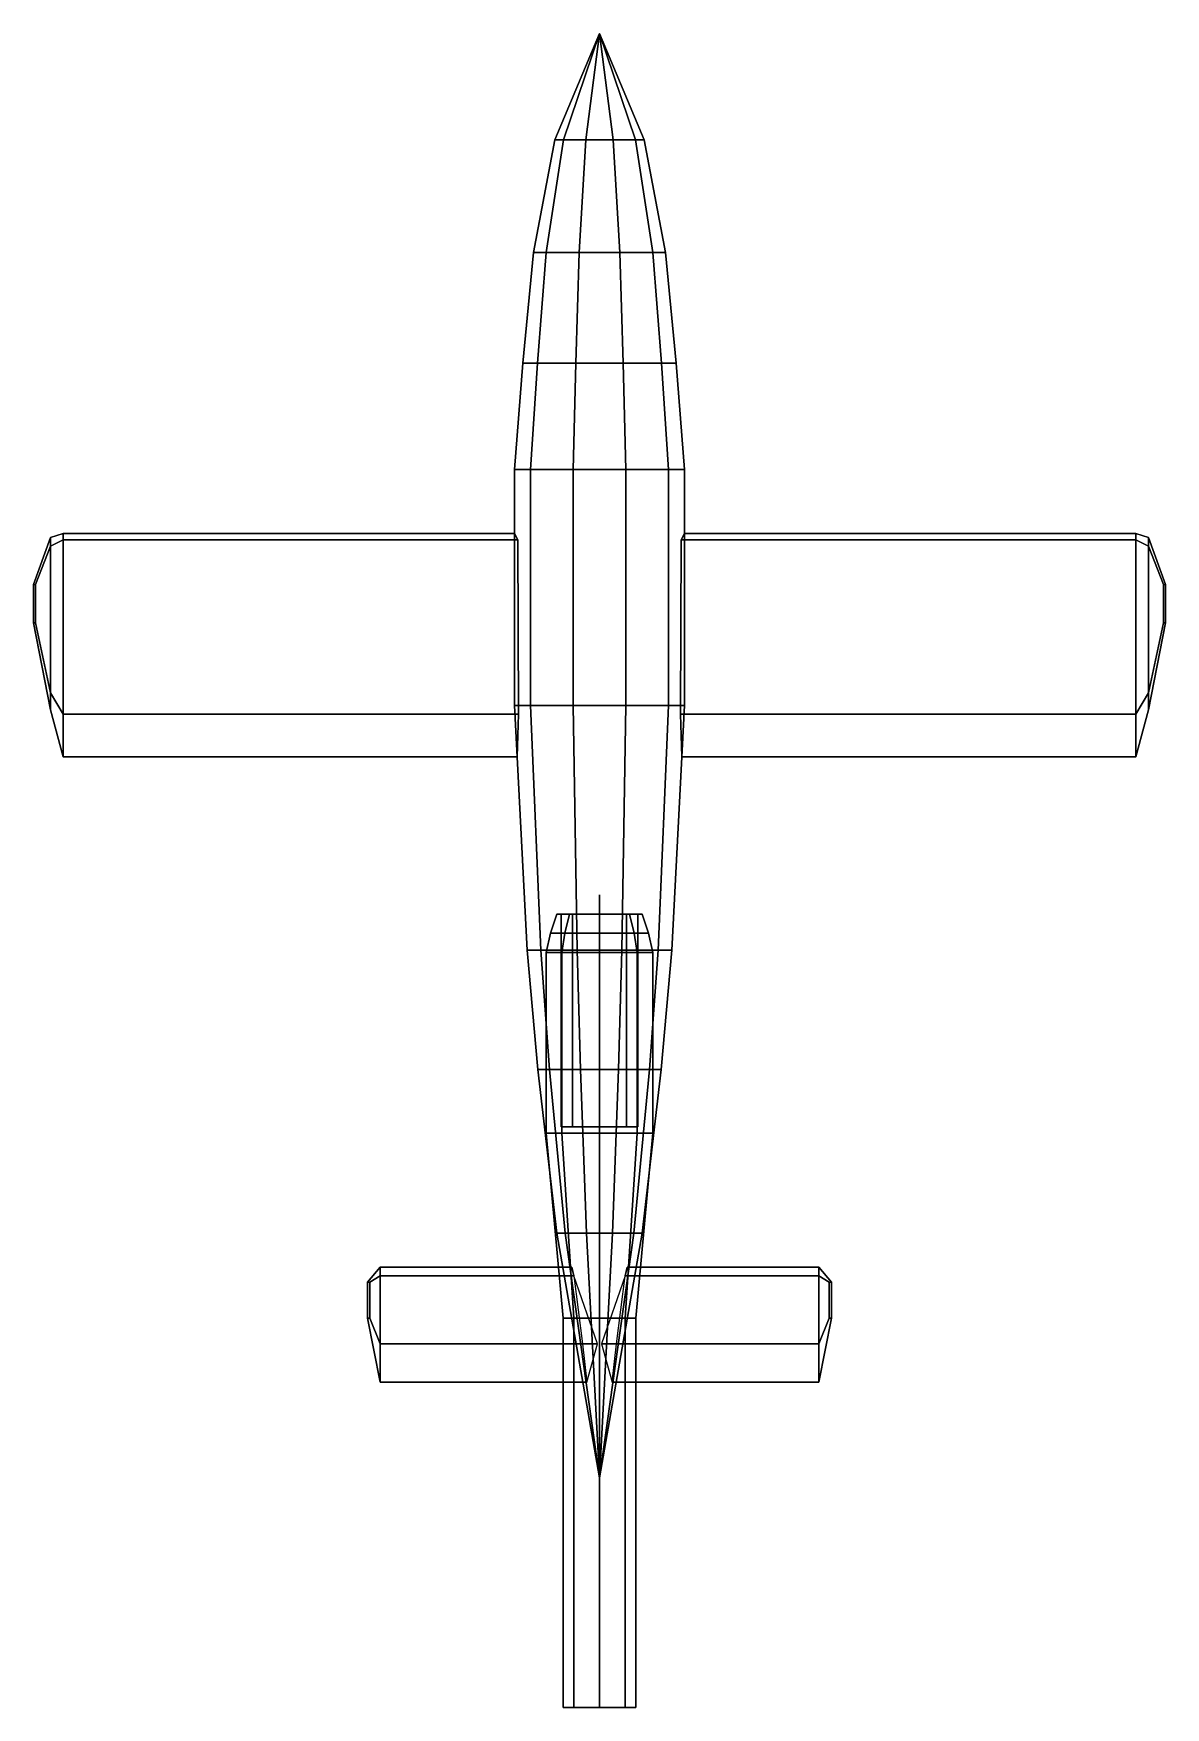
# Model space of a CAD drawing. Header units: millimetres. Extents: x -2.7 to 3, y -4 to 16.
# Drawn here: x -2.66 to 2.66, y -3.95 to 3.92 of the extents above.
import ezdxf

# ---------------------------------------------------------------- set-up
doc = ezdxf.new("R2010")
doc.units = ezdxf.units.MM

msp = doc.modelspace()

# ---------------------------------------------------------------- linework, layer by layer
for points in [[(-0.1699, 3.42, -0.1234), (-0.21, 3.42), (0, 3.92)], [(-0.21, 3.42), (-0.1699, 3.42, 0.1234), (0, 3.92)], [(-0.0649, 3.42, -0.1997), (-0.1699, 3.42, -0.1234), (0, 3.92)], [(-0.1699, 3.42, 0.1234), (-0.0649, 3.42, 0.1997), (0, 3.92)], [(0.0649, 3.42, -0.1997), (-0.0649, 3.42, -0.1997), (0, 3.92)], [(-0.0649, 3.42, 0.1997), (0.0649, 3.42, 0.1997), (0, 3.92)], [(0.21, 3.42), (0.1699, 3.42, -0.1234), (0, 3.92)], [(0.1699, 3.42, -0.1234), (0.0649, 3.42, -0.1997), (0, 3.92)], [(0.0649, 3.42, 0.1997), (0.1699, 3.42, 0.1234), (0, 3.92)], [(0.1699, 3.42, 0.1234), (0.21, 3.42), (0, 3.92)], [(-0.1699, 3.42, 0.1234), (-0.21, 3.42), (-0.31, 2.89), (-0.2508, 2.89, 0.1822)], [(-0.21, 3.42), (-0.1699, 3.42, -0.1234), (-0.2508, 2.89, -0.1822), (-0.31, 2.89)], [(-0.0649, 3.42, 0.1997), (-0.1699, 3.42, 0.1234), (-0.2508, 2.89, 0.1822), (-0.0958, 2.89, 0.2948)], [(-0.1699, 3.42, -0.1234), (-0.0649, 3.42, -0.1997), (-0.0958, 2.89, -0.2948), (-0.2508, 2.89, -0.1822)], [(0.0649, 3.42, 0.1997), (-0.0649, 3.42, 0.1997), (-0.0958, 2.89, 0.2948), (0.0958, 2.89, 0.2948)], [(-0.0649, 3.42, -0.1997), (0.0649, 3.42, -0.1997), (0.0958, 2.89, -0.2948), (-0.0958, 2.89, -0.2948)], [(0.1699, 3.42, 0.1234), (0.0649, 3.42, 0.1997), (0.0958, 2.89, 0.2948), (0.2508, 2.89, 0.1822)], [(0.0649, 3.42, -0.1997), (0.1699, 3.42, -0.1234), (0.2508, 2.89, -0.1822), (0.0958, 2.89, -0.2948)], [(0.21, 3.42), (0.1699, 3.42, 0.1234), (0.2508, 2.89, 0.1822), (0.31, 2.89)], [(0.1699, 3.42, -0.1234), (0.21, 3.42), (0.31, 2.89), (0.2508, 2.89, -0.1822)], [(-0.2508, 2.89, 0.1822), (-0.31, 2.89), (-0.36, 2.37), (-0.2912, 2.37, 0.2116)], [(-0.31, 2.89), (-0.2508, 2.89, -0.1822), (-0.2912, 2.37, -0.2116), (-0.36, 2.37)], [(-0.0958, 2.89, 0.2948), (-0.2508, 2.89, 0.1822), (-0.2912, 2.37, 0.2116), (-0.1112, 2.37, 0.3424)], [(-0.2508, 2.89, -0.1822), (-0.0958, 2.89, -0.2948), (-0.1112, 2.37, -0.3424), (-0.2912, 2.37, -0.2116)], [(0.0958, 2.89, 0.2948), (-0.0958, 2.89, 0.2948), (-0.1112, 2.37, 0.3424), (0.1112, 2.37, 0.3424)], [(-0.0958, 2.89, -0.2948), (0.0958, 2.89, -0.2948), (0.1112, 2.37, -0.3424), (-0.1112, 2.37, -0.3424)], [(0.2508, 2.89, 0.1822), (0.0958, 2.89, 0.2948), (0.1112, 2.37, 0.3424), (0.2912, 2.37, 0.2116)], [(0.0958, 2.89, -0.2948), (0.2508, 2.89, -0.1822), (0.2912, 2.37, -0.2116), (0.1112, 2.37, -0.3424)], [(0.31, 2.89), (0.2508, 2.89, 0.1822), (0.2912, 2.37, 0.2116), (0.36, 2.37)], [(0.2508, 2.89, -0.1822), (0.31, 2.89), (0.36, 2.37), (0.2912, 2.37, -0.2116)], [(-0.2912, 2.37, 0.2116), (-0.36, 2.37), (-0.4, 1.87), (-0.3236, 1.87, 0.2351)], [(-0.36, 2.37), (-0.2912, 2.37, -0.2116), (-0.3236, 1.87, -0.2351), (-0.4, 1.87)], [(-0.1112, 2.37, 0.3424), (-0.2912, 2.37, 0.2116), (-0.3236, 1.87, 0.2351), (-0.1236, 1.87, 0.3804)], [(-0.2912, 2.37, -0.2116), (-0.1112, 2.37, -0.3424), (-0.1236, 1.87, -0.3804), (-0.3236, 1.87, -0.2351)], [(0.1112, 2.37, 0.3424), (-0.1112, 2.37, 0.3424), (-0.1236, 1.87, 0.3804), (0.1236, 1.87, 0.3804)], [(-0.1112, 2.37, -0.3424), (0.1112, 2.37, -0.3424), (0.1236, 1.87, -0.3804), (-0.1236, 1.87, -0.3804)], [(0.2912, 2.37, 0.2116), (0.1112, 2.37, 0.3424), (0.1236, 1.87, 0.3804), (0.3236, 1.87, 0.2351)], [(0.1112, 2.37, -0.3424), (0.2912, 2.37, -0.2116), (0.3236, 1.87, -0.2351), (0.1236, 1.87, -0.3804)], [(0.36, 2.37), (0.2912, 2.37, 0.2116), (0.3236, 1.87, 0.2351), (0.4, 1.87)], [(0.2912, 2.37, -0.2116), (0.36, 2.37), (0.4, 1.87), (0.3236, 1.87, -0.2351)], [(-0.3236, 1.87, 0.2351), (-0.4, 1.87), (-0.4, 0.76), (-0.3236, 0.76, 0.2351)], [(-0.4, 1.87), (-0.3236, 1.87, -0.2351), (-0.3236, 0.76, -0.2351), (-0.4, 0.76)], [(-0.1236, 1.87, 0.3804), (-0.3236, 1.87, 0.2351), (-0.3236, 0.76, 0.2351), (-0.1236, 0.76, 0.3804)], [(-0.3236, 1.87, -0.2351), (-0.1236, 1.87, -0.3804), (-0.1236, 0.76, -0.3804), (-0.3236, 0.76, -0.2351)], [(0.1236, 1.87, 0.3804), (-0.1236, 1.87, 0.3804), (-0.1236, 0.76, 0.3804), (0.1236, 0.76, 0.3804)], [(-0.1236, 1.87, -0.3804), (0.1236, 1.87, -0.3804), (0.1236, 0.76, -0.3804), (-0.1236, 0.76, -0.3804)], [(0.3236, 1.87, 0.2351), (0.1236, 1.87, 0.3804), (0.1236, 0.76, 0.3804), (0.3236, 0.76, 0.2351)], [(0.1236, 1.87, -0.3804), (0.3236, 1.87, -0.2351), (0.3236, 0.76, -0.2351), (0.1236, 0.76, -0.3804)], [(0.4, 1.87), (0.3236, 1.87, 0.2351), (0.3236, 0.76, 0.2351), (0.4, 0.76)], [(0.3236, 1.87, -0.2351), (0.4, 1.87), (0.4, 0.76), (0.3236, 0.76, -0.2351)], [(-2.65, 1.33, -0.05), (-2.66, 1.33), (-2.58, 1.55), (-2.58, 1.51, -0.05)], [(-2.66, 1.33), (-2.65, 1.33, 0.05), (-2.58, 1.51, 0.05), (-2.58, 1.55)], [(-2.58, 1.51, -0.05), (-2.58, 0.82, -0.05), (-2.65, 1.15, -0.05), (-2.65, 1.33, -0.05)], [(-2.65, 1.33, 0.05), (-2.65, 1.15, 0.05), (-2.58, 0.82, 0.05), (-2.58, 1.51, 0.05)], [(-2.58, 1.51, -0.05), (-2.58, 1.55), (-2.52, 1.57), (-2.52, 1.54, -0.05)], [(-2.58, 1.55), (-2.58, 1.51, 0.05), (-2.52, 1.54, 0.05), (-2.52, 1.57)], [(-2.52, 1.54, -0.05), (-2.52, 0.72, -0.05), (-2.58, 0.82, -0.05), (-2.58, 1.51, -0.05)], [(-2.58, 1.51, 0.05), (-2.58, 0.82, 0.05), (-2.52, 0.72, 0.05), (-2.52, 1.54, 0.05)], [(-2.52, 1.54, -0.05), (-2.52, 1.57), (-0.4, 1.57), (-0.3838, 1.54, -0.05)], [(-2.52, 1.57), (-2.52, 1.54, 0.05), (-0.3838, 1.54, 0.05), (-0.4, 1.57)], [(-0.3838, 1.54, -0.05), (-0.38, 0.72, -0.05), (-2.52, 0.72, -0.05), (-2.52, 1.54, -0.05)], [(-2.52, 1.54, 0.05), (-2.52, 0.72, 0.05), (-0.38, 0.72, 0.05), (-0.3838, 1.54, 0.05)], [(0.3838, 1.54, 0.05), (0.38, 0.72, 0.05), (2.52, 0.72, 0.05), (2.52, 1.54, 0.05)], [(2.52, 1.54, -0.05), (2.52, 0.72, -0.05), (0.38, 0.72, -0.05), (0.3838, 1.54, -0.05)], [(2.52, 1.54, 0.05), (2.52, 1.57), (0.4, 1.57), (0.3838, 1.54, 0.05)], [(2.52, 1.57), (2.52, 1.54, -0.05), (0.3838, 1.54, -0.05), (0.4, 1.57)], [(2.58, 1.51, 0.05), (2.58, 1.55), (2.52, 1.57), (2.52, 1.54, 0.05)], [(2.58, 1.55), (2.58, 1.51, -0.05), (2.52, 1.54, -0.05), (2.52, 1.57)], [(2.52, 1.54, 0.05), (2.52, 0.72, 0.05), (2.58, 0.82, 0.05), (2.58, 1.51, 0.05)], [(2.58, 1.51, -0.05), (2.58, 0.82, -0.05), (2.52, 0.72, -0.05), (2.52, 1.54, -0.05)], [(2.65, 1.33, 0.05), (2.66, 1.33), (2.58, 1.55), (2.58, 1.51, 0.05)], [(2.66, 1.33), (2.65, 1.33, -0.05), (2.58, 1.51, -0.05), (2.58, 1.55)], [(2.58, 1.51, 0.05), (2.58, 0.82, 0.05), (2.65, 1.15, 0.05), (2.65, 1.33, 0.05)], [(2.65, 1.33, -0.05), (2.65, 1.15, -0.05), (2.58, 0.82, -0.05), (2.58, 1.51, -0.05)], [(-2.65, 1.15, -0.05), (-2.66, 1.15), (-2.66, 1.33), (-2.65, 1.33, -0.05)], [(-2.66, 1.15), (-2.65, 1.15, 0.05), (-2.65, 1.33, 0.05), (-2.66, 1.33)], [(2.65, 1.15, 0.05), (2.66, 1.15), (2.66, 1.33), (2.65, 1.33, 0.05)], [(2.66, 1.15), (2.65, 1.15, -0.05), (2.65, 1.33, -0.05), (2.66, 1.33)], [(-2.58, 0.82, -0.05), (-2.58, 0.74), (-2.66, 1.15), (-2.65, 1.15, -0.05)], [(-2.58, 0.74), (-2.58, 0.82, 0.05), (-2.65, 1.15, 0.05), (-2.66, 1.15)], [(2.58, 0.82, 0.05), (2.58, 0.74), (2.66, 1.15), (2.65, 1.15, 0.05)], [(2.58, 0.74), (2.58, 0.82, -0.05), (2.65, 1.15, -0.05), (2.66, 1.15)], [(-2.52, 0.72, -0.05), (-2.52, 0.52), (-2.58, 0.74), (-2.58, 0.82, -0.05)], [(-2.52, 0.52), (-2.52, 0.72, 0.05), (-2.58, 0.82, 0.05), (-2.58, 0.74)], [(2.52, 0.72, 0.05), (2.52, 0.52), (2.58, 0.74), (2.58, 0.82, 0.05)], [(2.52, 0.52), (2.52, 0.72, -0.05), (2.58, 0.82, -0.05), (2.58, 0.74)], [(-0.38, 0.72, -0.05), (-0.3875, 0.52), (-2.52, 0.52), (-2.52, 0.72, -0.05)], [(-0.3875, 0.52), (-0.38, 0.72, 0.05), (-2.52, 0.72, 0.05), (-2.52, 0.52)], [(-0.3236, 0.76, 0.2351), (-0.4, 0.76), (-0.34, -0.39), (-0.2751, -0.39, 0.1998)], [(-0.4, 0.76), (-0.3236, 0.76, -0.2351), (-0.2751, -0.39, -0.1998), (-0.34, -0.39)], [(-0.1236, 0.76, 0.3804), (-0.3236, 0.76, 0.2351), (-0.2751, -0.39, 0.1998), (-0.1051, -0.39, 0.3234)], [(-0.3236, 0.76, -0.2351), (-0.1236, 0.76, -0.3804), (-0.1051, -0.39, -0.3234), (-0.2751, -0.39, -0.1998)], [(0.1236, 0.76, 0.3804), (-0.1236, 0.76, 0.3804), (-0.1051, -0.39, 0.3234), (0.1051, -0.39, 0.3234)], [(-0.1236, 0.76, -0.3804), (0.1236, 0.76, -0.3804), (0.1051, -0.39, -0.3234), (-0.1051, -0.39, -0.3234)], [(0.3236, 0.76, 0.2351), (0.1236, 0.76, 0.3804), (0.1051, -0.39, 0.3234), (0.2751, -0.39, 0.1998)], [(0.1236, 0.76, -0.3804), (0.3236, 0.76, -0.2351), (0.2751, -0.39, -0.1998), (0.1051, -0.39, -0.3234)], [(0.4, 0.76), (0.3236, 0.76, 0.2351), (0.2751, -0.39, 0.1998), (0.34, -0.39)], [(0.3236, 0.76, -0.2351), (0.4, 0.76), (0.34, -0.39), (0.2751, -0.39, -0.1998)], [(0.38, 0.72, 0.05), (0.3875, 0.52), (2.52, 0.52), (2.52, 0.72, 0.05)], [(0.3875, 0.52), (0.38, 0.72, -0.05), (2.52, 0.72, -0.05), (2.52, 0.52)], [(0, -0.13, 0.33), (0, -0.39, 0.3234), (0, -0.31, 0.52), (0, -0.22, 0.55)], [(0, -0.22, 0.55), (0, -0.31, 0.52), (0, -0.39, 0.3234), (0, -0.13, 0.33)], [(-0.1414, -0.22, 0.8914), (-0.2, -0.22, 0.75), (-0.23, -0.31, 0.75), (-0.1626, -0.31, 0.9126)], [(-0.2, -0.22, 0.75), (-0.1414, -0.22, 0.6086), (-0.1626, -0.31, 0.5874), (-0.23, -0.31, 0.75)], [(-0.1273, -0.22, 0.8773), (-0.18, -0.22, 0.75), (-0.2, -0.22, 0.75), (-0.1414, -0.22, 0.8914)], [(-0.18, -0.22, 0.75), (-0.1273, -0.22, 0.6227), (-0.1414, -0.22, 0.6086), (-0.2, -0.22, 0.75)], [(-0.18, -0.22, 0.75), (-0.1273, -0.22, 0.8773), (-0.1273, -1.22, 0.8773), (-0.18, -1.22, 0.75)], [(-0.1273, -0.22, 0.6227), (-0.18, -0.22, 0.75), (-0.18, -1.22, 0.75), (-0.1273, -1.22, 0.6227)], [(-0.18, -0.22, 0.75), (-0.1273, -0.22, 0.8773), (-0.1273, -1.22, 0.8773), (-0.18, -1.22, 0.75)], [(-0.1273, -0.22, 0.6227), (-0.18, -0.22, 0.75), (-0.18, -1.22, 0.75), (-0.1273, -1.22, 0.6227)], [(0, -0.22, 0.95), (-0.1414, -0.22, 0.8914), (-0.1626, -0.31, 0.9126), (0, -0.31, 0.98)], [(-0.1414, -0.22, 0.6086), (0, -0.22, 0.55), (0, -0.31, 0.52), (-0.1626, -0.31, 0.5874)], [(0, -0.22, 0.93), (-0.1273, -0.22, 0.8773), (-0.1414, -0.22, 0.8914), (0, -0.22, 0.95)], [(-0.1273, -0.22, 0.6227), (0, -0.22, 0.57), (0, -0.22, 0.55), (-0.1414, -0.22, 0.6086)], [(-0.1273, -0.22, 0.8773), (0, -0.22, 0.93), (0, -1.22, 0.93), (-0.1273, -1.22, 0.8773)], [(0, -0.22, 0.57), (-0.1273, -0.22, 0.6227), (-0.1273, -1.22, 0.6227), (0, -1.22, 0.57)], [(-0.1273, -0.22, 0.8773), (0, -0.22, 0.93), (0, -1.22, 0.93), (-0.1273, -1.22, 0.8773)], [(0, -0.22, 0.57), (-0.1273, -0.22, 0.6227), (-0.1273, -1.22, 0.6227), (0, -1.22, 0.57)], [(0.1414, -0.22, 0.8914), (0, -0.22, 0.95), (0, -0.31, 0.98), (0.1626, -0.31, 0.9126)], [(0, -0.22, 0.55), (0.1414, -0.22, 0.6086), (0.1626, -0.31, 0.5874), (0, -0.31, 0.52)], [(0, -0.22, 0.93), (0.1273, -0.22, 0.8773), (0.1273, -1.22, 0.8773), (0, -1.22, 0.93)], [(0.1273, -0.22, 0.6227), (0, -0.22, 0.57), (0, -1.22, 0.57), (0.1273, -1.22, 0.6227)], [(0, -0.22, 0.57), (0.1273, -0.22, 0.6227), (0.1414, -0.22, 0.6086), (0, -0.22, 0.55)], [(0.1273, -0.22, 0.8773), (0, -0.22, 0.93), (0, -0.22, 0.95), (0.1414, -0.22, 0.8914)], [(0, -0.22, 0.93), (0.1273, -0.22, 0.8773), (0.1273, -1.22, 0.8773), (0, -1.22, 0.93)], [(0.1273, -0.22, 0.8773), (0.18, -0.22, 0.75), (0.18, -1.22, 0.75), (0.1273, -1.22, 0.8773)], [(0.18, -0.22, 0.75), (0.1273, -0.22, 0.6227), (0.1273, -1.22, 0.6227), (0.18, -1.22, 0.75)], [(0.1273, -0.22, 0.6227), (0.18, -0.22, 0.75), (0.2, -0.22, 0.75), (0.1414, -0.22, 0.6086)], [(0.18, -0.22, 0.75), (0.1273, -0.22, 0.6227), (0.1273, -1.22, 0.6227), (0.18, -1.22, 0.75)], [(0.18, -0.22, 0.75), (0.1273, -0.22, 0.8773), (0.1414, -0.22, 0.8914), (0.2, -0.22, 0.75)], [(0.1273, -0.22, 0.8773), (0.18, -0.22, 0.75), (0.18, -1.22, 0.75), (0.1273, -1.22, 0.8773)], [(0.2, -0.22, 0.75), (0.1414, -0.22, 0.8914), (0.1626, -0.31, 0.9126), (0.23, -0.31, 0.75)], [(0.1414, -0.22, 0.6086), (0.2, -0.22, 0.75), (0.23, -0.31, 0.75), (0.1626, -0.31, 0.5874)], [(-0.1626, -0.31, 0.9126), (-0.23, -0.31, 0.75), (-0.25, -0.4, 0.75), (-0.1768, -0.4, 0.9268)], [(-0.23, -0.31, 0.75), (-0.1626, -0.31, 0.5874), (-0.1768, -0.4, 0.5732), (-0.25, -0.4, 0.75)], [(0, -0.31, 0.98), (-0.1626, -0.31, 0.9126), (-0.1768, -0.4, 0.9268), (0, -0.4, 1)], [(-0.1626, -0.31, 0.5874), (0, -0.31, 0.52), (0, -0.4, 0.5), (-0.1768, -0.4, 0.5732)], [(0, -0.31, 0.52), (0, -0.4, 0.5), (0, -0.39, 0.3234)], [(0, -0.39, 0.3234), (0, -0.39, 0.3234), (0, -0.4, 0.5), (0, -0.31, 0.52)], [(0.1626, -0.31, 0.9126), (0, -0.31, 0.98), (0, -0.4, 1), (0.1768, -0.4, 0.9268)], [(0, -0.31, 0.52), (0.1626, -0.31, 0.5874), (0.1768, -0.4, 0.5732), (0, -0.4, 0.5)], [(0.23, -0.31, 0.75), (0.1626, -0.31, 0.9126), (0.1768, -0.4, 0.9268), (0.25, -0.4, 0.75)], [(0.1626, -0.31, 0.5874), (0.23, -0.31, 0.75), (0.25, -0.4, 0.75), (0.1768, -0.4, 0.5732)], [(-0.2751, -0.39, 0.1998), (-0.34, -0.39), (-0.29, -0.95), (-0.2346, -0.95, 0.1705)], [(-0.34, -0.39), (-0.2751, -0.39, -0.1998), (-0.2346, -0.95, -0.1705), (-0.29, -0.95)], [(-0.1051, -0.39, 0.3234), (-0.2751, -0.39, 0.1998), (-0.2346, -0.95, 0.1705), (-0.0896, -0.95, 0.2758)], [(-0.2751, -0.39, -0.1998), (-0.1051, -0.39, -0.3234), (-0.0896, -0.95, -0.2758), (-0.2346, -0.95, -0.1705)], [(0.1051, -0.39, 0.3234), (-0.1051, -0.39, 0.3234), (-0.0896, -0.95, 0.2758), (0.0896, -0.95, 0.2758)], [(-0.1051, -0.39, -0.3234), (0.1051, -0.39, -0.3234), (0.0896, -0.95, -0.2758), (-0.0896, -0.95, -0.2758)], [(0, -0.39, 0.3234), (0, -0.73, 0.29), (0, -0.79, 0.5), (0, -0.4, 0.5)], [(0, -0.4, 0.5), (0, -0.79, 0.5), (0, -0.73, 0.29), (0, -0.39, 0.3234)], [(0.2751, -0.39, 0.1998), (0.1051, -0.39, 0.3234), (0.0896, -0.95, 0.2758), (0.2346, -0.95, 0.1705)], [(0.1051, -0.39, -0.3234), (0.2751, -0.39, -0.1998), (0.2346, -0.95, -0.1705), (0.0896, -0.95, -0.2758)], [(0.34, -0.39), (0.2751, -0.39, 0.1998), (0.2346, -0.95, 0.1705), (0.29, -0.95)], [(0.2751, -0.39, -0.1998), (0.34, -0.39), (0.29, -0.95), (0.2346, -0.95, -0.1705)], [(-0.1768, -0.4, 0.9268), (-0.25, -0.4, 0.75), (-0.25, -1.25, 0.75), (-0.1768, -1.25, 0.9268)], [(-0.25, -0.4, 0.75), (-0.1768, -0.4, 0.5732), (-0.1768, -1.25, 0.5732), (-0.25, -1.25, 0.75)], [(0, -0.4, 1), (-0.1768, -0.4, 0.9268), (-0.1768, -1.25, 0.9268), (0, -1.25, 1)], [(-0.1768, -0.4, 0.5732), (0, -0.4, 0.5), (0, -1.25, 0.5), (-0.1768, -1.25, 0.5732)], [(0.1768, -0.4, 0.9268), (0, -0.4, 1), (0, -1.25, 1), (0.1768, -1.25, 0.9268)], [(0, -0.4, 0.5), (0.1768, -0.4, 0.5732), (0.1768, -1.25, 0.5732), (0, -1.25, 0.5)], [(0.25, -0.4, 0.75), (0.1768, -0.4, 0.9268), (0.1768, -1.25, 0.9268), (0.25, -1.25, 0.75)], [(0.1768, -0.4, 0.5732), (0.25, -0.4, 0.75), (0.25, -1.25, 0.75), (0.1768, -1.25, 0.5732)], [(-0.2346, -0.95, 0.1705), (-0.29, -0.95), (-0.2, -1.72), (-0.1618, -1.72, 0.1176)], [(-0.29, -0.95), (-0.2346, -0.95, -0.1705), (-0.1618, -1.72, -0.1176), (-0.2, -1.72)], [(-0.0896, -0.95, 0.2758), (-0.2346, -0.95, 0.1705), (-0.1618, -1.72, 0.1176), (-0.0618, -1.72, 0.1902)], [(-0.2346, -0.95, -0.1705), (-0.0896, -0.95, -0.2758), (-0.0618, -1.72, -0.1902), (-0.1618, -1.72, -0.1176)], [(0.0896, -0.95, 0.2758), (-0.0896, -0.95, 0.2758), (-0.0618, -1.72, 0.1902), (0.0618, -1.72, 0.1902)], [(-0.0896, -0.95, -0.2758), (0.0896, -0.95, -0.2758), (0.0618, -1.72, -0.1902), (-0.0618, -1.72, -0.1902)], [(0.2346, -0.95, 0.1705), (0.0896, -0.95, 0.2758), (0.0618, -1.72, 0.1902), (0.1618, -1.72, 0.1176)], [(0.0896, -0.95, -0.2758), (0.2346, -0.95, -0.1705), (0.1618, -1.72, -0.1176), (0.0618, -1.72, -0.1902)], [(0.29, -0.95), (0.2346, -0.95, 0.1705), (0.1618, -1.72, 0.1176), (0.2, -1.72)], [(0.2346, -0.95, -0.1705), (0.29, -0.95), (0.2, -1.72), (0.1618, -1.72, -0.1176)], [(-0.1768, -1.25, 0.9268), (-0.25, -1.25, 0.75), (-0.17, -2.12, 0.75), (-0.1202, -2.12, 0.8702)], [(-0.25, -1.25, 0.75), (-0.1768, -1.25, 0.5732), (-0.1202, -2.12, 0.6298), (-0.17, -2.12, 0.75)], [(-0.1273, -1.22, 0.8773), (0, -1.22, 0.93), (0.1273, -1.22, 0.8773), (-0.18, -1.22, 0.75)], [(-0.18, -1.22, 0.75), (0.1273, -1.22, 0.8773), (0.18, -1.22, 0.75), (-0.1273, -1.22, 0.6227)], [(0, -1.25, 1), (-0.1768, -1.25, 0.9268), (-0.1202, -2.12, 0.8702), (0, -2.12, 0.92)], [(-0.1768, -1.25, 0.5732), (0, -1.25, 0.5), (0, -2.12, 0.58), (-0.1202, -2.12, 0.6298)], [(-0.1273, -1.22, 0.6227), (0.18, -1.22, 0.75), (0.1273, -1.22, 0.6227), (0, -1.22, 0.57)], [(0.1768, -1.25, 0.9268), (0, -1.25, 1), (0, -2.12, 0.92), (0.1202, -2.12, 0.8702)], [(0, -1.25, 0.5), (0.1768, -1.25, 0.5732), (0.1202, -2.12, 0.6298), (0, -2.12, 0.58)], [(0.25, -1.25, 0.75), (0.1768, -1.25, 0.9268), (0.1202, -2.12, 0.8702), (0.17, -2.12, 0.75)], [(0.1768, -1.25, 0.5732), (0.25, -1.25, 0.75), (0.17, -2.12, 0.75), (0.1202, -2.12, 0.6298)], [(-0.1618, -1.72, 0.1176), (-0.2, -1.72), (0, -2.87)], [(-0.2, -1.72), (-0.1618, -1.72, -0.1176), (0, -2.87)], [(-0.0618, -1.72, 0.1902), (-0.1618, -1.72, 0.1176), (0, -2.87)], [(-0.1618, -1.72, -0.1176), (-0.0618, -1.72, -0.1902), (0, -2.87)], [(0.0618, -1.72, 0.1902), (-0.0618, -1.72, 0.1902), (0, -2.87)], [(-0.0618, -1.72, -0.1902), (0.0618, -1.72, -0.1902), (0, -2.87)], [(0.2, -1.72), (0.1618, -1.72, 0.1176), (0, -2.87)], [(0.1618, -1.72, 0.1176), (0.0618, -1.72, 0.1902), (0, -2.87)], [(0.0618, -1.72, -0.1902), (0.1618, -1.72, -0.1176), (0, -2.87)], [(0.1618, -1.72, -0.1176), (0.2, -1.72), (0, -2.87)], [(-1.08, -1.95, 0.09), (-1.03, -1.92, 0.09), (-1.03, -1.88, 0.04), (-1.09, -1.95, 0.04)], [(-1.09, -1.95, 0.04), (-1.03, -1.88, 0.04), (-1.03, -1.92, -0.01), (-1.08, -1.95, -0.01)], [(-1.03, -1.92, 0.09), (-0.12, -1.92, 0.09), (-0.13, -1.88, 0.04), (-1.03, -1.88, 0.04)], [(-1.03, -1.88, 0.04), (-0.13, -1.88, 0.04), (-0.12, -1.92, -0.01), (-1.03, -1.92, -0.01)], [(1.03, -1.92, -0.01), (0.12, -1.92, -0.01), (0.13, -1.88, 0.04), (1.03, -1.88, 0.04)], [(1.03, -1.88, 0.04), (0.13, -1.88, 0.04), (0.12, -1.92, 0.09), (1.03, -1.92, 0.09)], [(1.09, -1.95, 0.04), (1.03, -1.88, 0.04), (1.03, -1.92, 0.09), (1.08, -1.95, 0.09)], [(1.08, -1.95, -0.01), (1.03, -1.92, -0.01), (1.03, -1.88, 0.04), (1.09, -1.95, 0.04)], [(-1.09, -1.95, 0.04), (-1.09, -2.12, 0.04), (-1.08, -2.12, 0.09), (-1.08, -1.95, 0.09)], [(-1.08, -1.95, -0.01), (-1.08, -2.12, -0.01), (-1.09, -2.12, 0.04), (-1.09, -1.95, 0.04)], [(-1.08, -2.12, 0.09), (-1.03, -2.24, 0.09), (-1.03, -1.92, 0.09), (-1.08, -1.95, 0.09)], [(-1.03, -1.92, -0.01), (-1.03, -2.24, -0.01), (-1.08, -2.12, -0.01), (-1.08, -1.95, -0.01)], [(-1.03, -2.24, 0.09), (-0.01, -2.24, 0.09), (-0.12, -1.92, 0.09), (-1.03, -1.92, 0.09)], [(-0.12, -1.92, -0.01), (-0.08, -2.24, -0.01), (-1.03, -2.24, -0.01), (-1.03, -1.92, -0.01)], [(0.12, -1.92, 0.09), (0.01, -2.24, 0.09), (1.03, -2.24, 0.09), (1.03, -1.92, 0.09)], [(1.03, -2.24, -0.01), (0.08, -2.24, -0.01), (0.12, -1.92, -0.01), (1.03, -1.92, -0.01)], [(1.03, -1.92, 0.09), (1.03, -2.24, 0.09), (1.08, -2.12, 0.09), (1.08, -1.95, 0.09)], [(1.08, -2.12, -0.01), (1.03, -2.24, -0.01), (1.03, -1.92, -0.01), (1.08, -1.95, -0.01)], [(1.08, -1.95, 0.09), (1.08, -2.12, 0.09), (1.09, -2.12, 0.04), (1.09, -1.95, 0.04)], [(1.09, -1.95, 0.04), (1.09, -2.12, 0.04), (1.08, -2.12, -0.01), (1.08, -1.95, -0.01)], [(-1.09, -2.12, 0.04), (-1.03, -2.42, 0.04), (-1.03, -2.24, 0.09), (-1.08, -2.12, 0.09)], [(-1.08, -2.12, -0.01), (-1.03, -2.24, -0.01), (-1.03, -2.42, 0.04), (-1.09, -2.12, 0.04)], [(-0.1202, -2.12, 0.8702), (-0.17, -2.12, 0.75), (-0.17, -3.95, 0.75), (-0.1202, -3.95, 0.8702)], [(-0.17, -2.12, 0.75), (-0.1202, -2.12, 0.6298), (-0.1202, -3.95, 0.6298), (-0.17, -3.95, 0.75)], [(0, -2.12, 0.92), (-0.1202, -2.12, 0.8702), (-0.1202, -3.95, 0.8702), (0, -3.95, 0.92)], [(-0.1202, -2.12, 0.6298), (0, -2.12, 0.58), (0, -3.95, 0.58), (-0.1202, -3.95, 0.6298)], [(0.1202, -2.12, 0.8702), (0, -2.12, 0.92), (0, -3.95, 0.92), (0.1202, -3.95, 0.8702)], [(0, -2.12, 0.58), (0.1202, -2.12, 0.6298), (0.1202, -3.95, 0.6298), (0, -3.95, 0.58)], [(0.17, -2.12, 0.75), (0.1202, -2.12, 0.8702), (0.1202, -3.95, 0.8702), (0.17, -3.95, 0.75)], [(0.1202, -2.12, 0.6298), (0.17, -2.12, 0.75), (0.17, -3.95, 0.75), (0.1202, -3.95, 0.6298)], [(1.08, -2.12, 0.09), (1.03, -2.24, 0.09), (1.03, -2.42, 0.04), (1.09, -2.12, 0.04)], [(1.09, -2.12, 0.04), (1.03, -2.42, 0.04), (1.03, -2.24, -0.01), (1.08, -2.12, -0.01)], [(-1.03, -2.42, 0.04), (-0.06, -2.42, 0.04), (-0.01, -2.24, 0.09), (-1.03, -2.24, 0.09)], [(-1.03, -2.24, -0.01), (-0.08, -2.24, -0.01), (-0.06, -2.42, 0.04), (-1.03, -2.42, 0.04)], [(0, -2.23, 0.1), (0, -2.87), (0, -3.29, 0.58), (0, -2.23, 0.58)], [(0, -2.23, 0.58), (0, -3.29, 0.58), (0, -2.87), (0, -2.23, 0.1)], [(1.03, -2.24, 0.09), (0.01, -2.24, 0.09), (0.06, -2.42, 0.04), (1.03, -2.42, 0.04)], [(1.03, -2.42, 0.04), (0.06, -2.42, 0.04), (0.08, -2.24, -0.01), (1.03, -2.24, -0.01)], [(0, -2.87), (0, -3.29), (0, -3.29, 0.58)], [(0, -3.29, 0.58), (0, -3.29, 0.58), (0, -3.29), (0, -2.87)], [(0, -3.95, 0.92), (-0.1202, -3.95, 0.8702), (-0.17, -3.95, 0.75), (0.1202, -3.95, 0.8702)], [(0.1202, -3.95, 0.8702), (-0.17, -3.95, 0.75), (-0.1202, -3.95, 0.6298), (0.17, -3.95, 0.75)], [(0.17, -3.95, 0.75), (-0.1202, -3.95, 0.6298), (0, -3.95, 0.58), (0.1202, -3.95, 0.6298)]]:
    msp.add_3dface(points)

doc.saveas('drawing.dxf')
